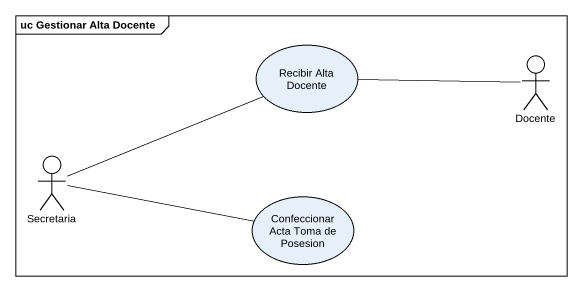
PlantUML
@startuml
mainframe uc Gestionar Alta Docente
usecase "Recibir Alta Docente" as Recibir_Alta_Docente
actor Docente
actor Secretaria
usecase "Confeccionar Acta Toma de Posesion" as Confeccionar_Acta_Toma_de
Docente -left- Recibir_Alta_Docente
Secretaria -right- Recibir_Alta_Docente
Secretaria -right- Confeccionar_Acta_Toma_de
@enduml
